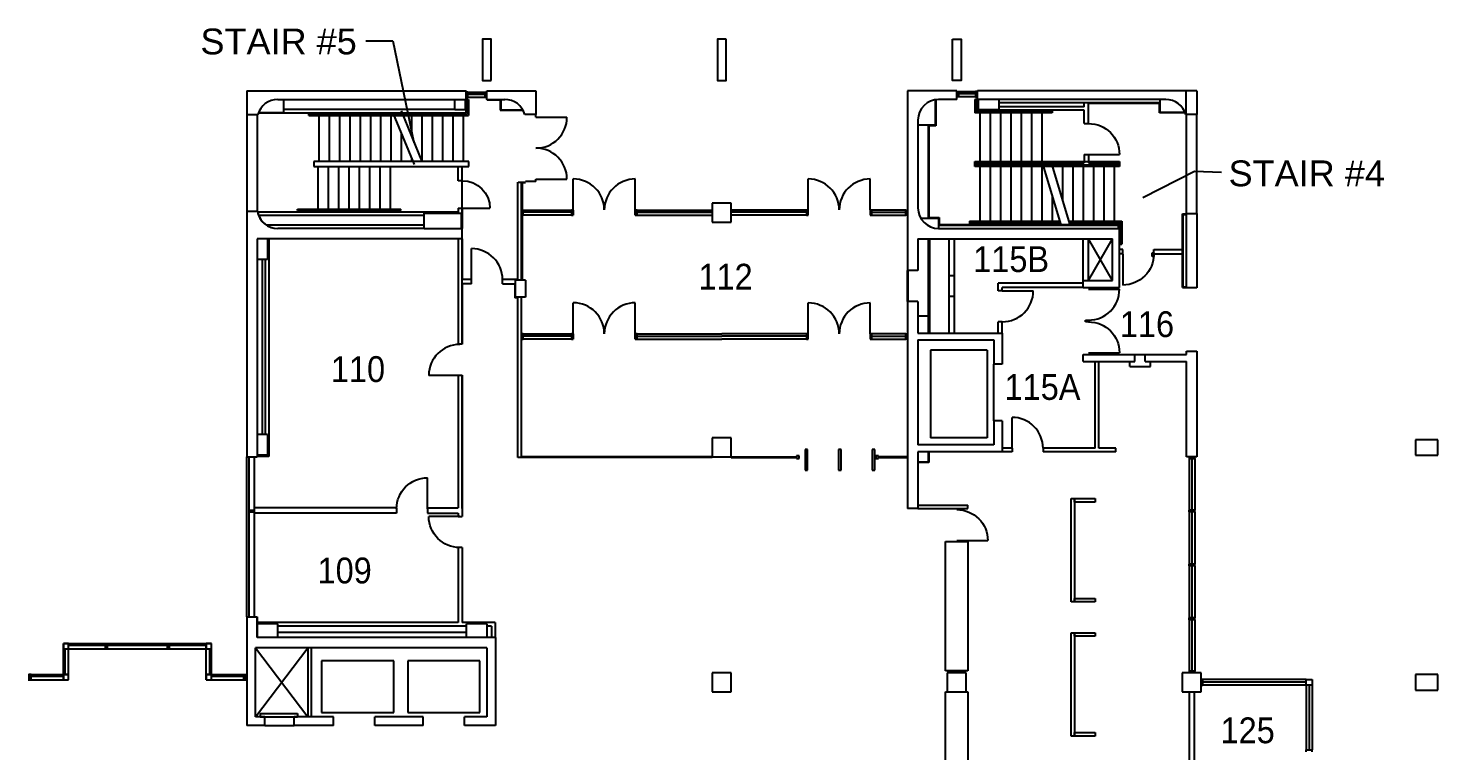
# Model space of a CAD drawing. Header units: inches. Extents: x 12 to 4361, y 16 to 3418.
# Drawn here: x 2710 to 4348, y 2572 to 3412 of the extents above; entities that cross this region are included whole.
import ezdxf
from ezdxf.enums import TextEntityAlignment as Align

# ---------------------------------------------------------------- set-up
doc = ezdxf.new("R2010")
doc.units = ezdxf.units.IN
doc.header["$MEASUREMENT"] = 0
for name, color, linetype in [('A-DOOR', 4, 'Continuous'), ('A-FLOOR-TEXT', 7, 'Continuous'), ('A-FLOR-FURN', 3, 'Continuous'), ('A-FLOR-HRAL', 4, 'Continuous'), ('A-FLOR-STRS', 4, 'Continuous'), ('A-GLAZ', 3, 'Continuous'), ('A-WALL', 5, 'Continuous'), ('A-WALL-JAMB', 6, 'Continuous'), ('M-EQPM-EVTR', 4, 'Continuous'), ('S-COLS', 6, 'Continuous')]:
    doc.layers.add(name, color=color, linetype=linetype)
doc.styles.get("Standard").update_dxf_attribs({"font": 'arial.ttf'})

# ---------------------------------------------------------------- blocks, each defined once
blk = doc.blocks.new('1')
at = {"layer": 'A-DOOR'}
blk.add_line((475.8, 2912.9), (475.8, 2948.9), dxfattribs=at)
blk.add_arc((475.8, 2912.9), 36, 0, 90, dxfattribs=at)
blk = doc.blocks.new('2')
at = {"layer": 'A-DOOR'}
for p, q in [((475.8, 3018.1), (475.8, 3054.1)), ((547.8, 3018.1), (547.8, 3054.1))]:
    blk.add_line(p, q, dxfattribs=at)
for centre, start, end in [((475.8, 3018.1), 0, 90), ((547.8, 3018.1), 90, 180)]:
    blk.add_arc(centre, 36, start, end, dxfattribs=at)

msp = doc.modelspace()

# ---------------------------------------------------------------- linework, layer by layer
for p, q in [((3970, 3119), (3942, 3167.5)), ((3942, 3119), (3970, 3167.5)), ((2974, 2692), (3035, 2612)), ((2974, 2612), (3035, 2692))]:
    msp.add_line(p, q)
at = {"layer": 'A-DOOR'}
for p, q in [((3225.2, 3120.1), (3225.2, 3156.1)), ((3842, 3107.1), (3878, 3107.1)), ((3832, 2956), (3832, 3022)), ((3853.3, 2924), (3853.3, 2960))]:
    msp.add_line(p, q, dxfattribs=at)
for centre, start, end in [((3225.2, 3120.1), 0, 90), ((3842, 3107.1), 270, 0), ((3853.3, 2924), 0, 90)]:
    msp.add_arc(centre, 36, start, end, dxfattribs=at)
at = {"layer": 'A-FLOOR-TEXT'}
for p, q in [((3102.5, 3397.6), (3133.7, 3397.6)), ((3133.7, 3397.6), (3158.2, 3279.6)), ((4065.2, 3245.6), (4005.4, 3215)), ((4096.8, 3244.5), (4065.2, 3245.6))]:
    msp.add_line(p, q, dxfattribs=at)
at = {"layer": 'A-FLOR-FURN'}
for p, q in [((3922, 2745.5), (3922, 2865.5)), ((3922, 2865.5), (3926, 2865.5)), ((3926, 2865.5), (3926, 2745.5)), ((3926, 2861.5), (3926, 2865.5)), ((3926, 2865.5), (3950, 2865.5)), ((3950, 2861.5), (3926, 2861.5)), ((3950, 2865.5), (3950, 2861.5)), ((3776, 2665.5), (3776, 2815.5)), ((3776, 2815.5), (3802, 2815.5)), ((3802, 2815.5), (3802, 2665.5)), ((3926, 2745.5), (3922, 2745.5)), ((3926, 2745.5), (3926, 2749.5)), ((3926, 2749.5), (3950, 2749.5)), ((3950, 2745.5), (3926, 2745.5)), ((3950, 2749.5), (3950, 2745.5)), ((3922, 2589.5), (3922, 2709.5)), ((3922, 2709.5), (3926, 2709.5)), ((3926, 2709.5), (3926, 2589.5)), ((3926, 2705.5), (3926, 2709.5)), ((3926, 2709.5), (3950, 2709.5)), ((3950, 2705.5), (3926, 2705.5)), ((3950, 2709.5), (3950, 2705.5)), ((3802, 2665.5), (3776, 2665.5)), ((3776, 2390.8), (3776, 2640.8)), ((3776, 2640.8), (3802, 2640.8)), ((3802, 2640.8), (3802, 2390.8)), ((3926, 2589.5), (3922, 2589.5)), ((3926, 2589.5), (3926, 2593.5)), ((3926, 2593.5), (3950, 2593.5)), ((3950, 2589.5), (3926, 2589.5)), ((3950, 2593.5), (3950, 2589.5))]:
    msp.add_line(p, q, dxfattribs=at)
at = {"layer": 'A-FLOR-HRAL'}
for p, q in [((3220, 3329.4), (3220, 3312.4)), ((3220, 3329.4), (3221.5, 3329.4)), ((3221.5, 3329.4), (3221.5, 3310.9)), ((3810, 3329.5), (3810, 3313.9)), ((3811.5, 3329.5), (3810, 3329.5)), ((3811.5, 3329.5), (3811.5, 3315.4)), ((3036, 3312.4), (3220, 3312.4)), ((3036, 3310.9), (3036, 3312.4)), ((3036, 3310.9), (3221.5, 3310.9)), ((3900, 3313.9), (3810, 3313.9)), ((3898.5, 3315.4), (3811.5, 3315.4)), ((3900, 3316), (3898.5, 3316)), ((3898.5, 3315.4), (3898.5, 3316)), ((3900, 3316), (3900, 3313.9)), ((3222, 3257.5), (3042, 3257.5)), ((3042, 3257.5), (3042, 3251.5)), ((3042, 3257.5), (3042, 3251.5)), ((3157.2, 3257.5), (3042, 3257.5)), ((3042, 3251.5), (3222, 3251.5)), ((3042, 3251.5), (3222, 3251.5)), ((3222, 3257.5), (3168, 3257.5)), ((3222, 3251.5), (3222, 3257.5)), ((3222, 3251.5), (3222, 3257.5)), ((3810, 3257.5), (3978, 3257.5)), ((3810, 3251.5), (3810, 3257.5)), ((3978, 3251.5), (3810, 3251.5)), ((3811.5, 3256), (3937, 3256)), ((3811.5, 3253), (3811.5, 3256)), ((3976.5, 3253), (3811.5, 3253)), ((3824, 3257.5), (3937, 3257.5)), ((3978, 3251.5), (3824, 3251.5)), ((3942, 3257.5), (3978, 3257.5)), ((3942, 3256), (3976.5, 3256)), ((3976.5, 3256), (3976.5, 3253)), ((3978, 3257.5), (3978, 3251.5)), ((3978, 3257.5), (3978, 3251.5)), ((3023, 3202), (3143, 3202)), ((3023, 3200.5), (3023, 3202)), ((3023, 3200.5), (3143, 3200.5)), ((3143, 3200.5), (3143, 3202)), ((3804, 3188), (3909.6, 3188)), ((3804, 3188), (3804, 3185)), ((3805.5, 3186.5), (3909.6, 3186.5)), ((3805.5, 3186.5), (3805.5, 3185)), ((3920.1, 3188), (3981, 3188)), ((3920.1, 3186.5), (3979.5, 3186.5)), ((3979.5, 3186.5), (3979.5, 3161.2)), ((3981, 3188), (3981, 3161.2)), ((3979.5, 3161.2), (3981, 3161.2))]:
    msp.add_line(p, q, dxfattribs=at)
at = {"layer": 'A-FLOR-STRS'}
for p, q in [((3048, 3257.5), (3048, 3313.9)), ((3048, 3257.5), (3048, 3312.5)), ((3060, 3257.5), (3060, 3313.9)), ((3060, 3257.5), (3060, 3312.5)), ((3072, 3257.5), (3072, 3313.9)), ((3072, 3257.5), (3072, 3312.5)), ((3084, 3257.5), (3084, 3313.9)), ((3084, 3257.5), (3084, 3312.5)), ((3096, 3257.5), (3096, 3313.9)), ((3096, 3257.5), (3096, 3312.5)), ((3108, 3257.5), (3108, 3313.9)), ((3108, 3257.5), (3108, 3312.5)), ((3120, 3257.5), (3120, 3313.9)), ((3120, 3257.5), (3120, 3312.5)), ((3132, 3257.5), (3132, 3313.9)), ((3132, 3257.5), (3132, 3312.5)), ((3158.8, 3253.7), (3134.5, 3312.6)), ((3168, 3257.5), (3143.8, 3316.4)), ((3156, 3286.6), (3156, 3313.9)), ((3156, 3286.6), (3156, 3312.5)), ((3168, 3257.5), (3168, 3313.9)), ((3168, 3257.5), (3168, 3312.5)), ((3180, 3257.5), (3180, 3313.9)), ((3180, 3257.5), (3180, 3312.5)), ((3192, 3257.5), (3192, 3313.9)), ((3192, 3257.5), (3192, 3312.5)), ((3204, 3257.5), (3204, 3313.9)), ((3204, 3257.5), (3204, 3312.5)), ((3216, 3257.5), (3216, 3313.9)), ((3216, 3257.5), (3216, 3312.5)), ((3816, 3316.9), (3816, 3257.5)), ((3828, 3316.9), (3828, 3257.5)), ((3828, 3316), (3828, 3257.5)), ((3840, 3316.9), (3840, 3257.5)), ((3840, 3315.5), (3840, 3257.5)), ((3852, 3316.9), (3852, 3257.5)), ((3852, 3316), (3852, 3310.3)), ((3864, 3316), (3864, 3270.5)), ((3864, 3316), (3864, 3257.5)), ((3876, 3316), (3876, 3257.5)), ((3876, 3316), (3876, 3257.5)), ((3888, 3316), (3888, 3257.5)), ((3888, 3316), (3888, 3257.5)), ((3144, 3257.5), (3144, 3289.5)), ((3144, 3257.5), (3144, 3289.5)), ((3156, 3257.5), (3156, 3260.4)), ((3156, 3257.5), (3156, 3260.4)), ((3852, 3275.6), (3852, 3257.5)), ((3047, 3199), (3047, 3251.5)), ((3047, 3199), (3047, 3251.5)), ((3059, 3199), (3059, 3251.5)), ((3059, 3199), (3059, 3251.5)), ((3071, 3199), (3071, 3251.5)), ((3071, 3199), (3071, 3251.5)), ((3083, 3199), (3083, 3251.5)), ((3083, 3199), (3083, 3251.5)), ((3095, 3199), (3095, 3251.5)), ((3095, 3199), (3095, 3251.5)), ((3107, 3199), (3107, 3251.5)), ((3107, 3199), (3107, 3251.5)), ((3119, 3199), (3119, 3251.5)), ((3119, 3199), (3119, 3251.5)), ((3131, 3199), (3131, 3251.5)), ((3131, 3199), (3131, 3251.5)), ((3816, 3251.5), (3816, 3185)), ((3828, 3251.5), (3828, 3185)), ((3828, 3251.5), (3828, 3185)), ((3840, 3251.5), (3840, 3185)), ((3840, 3251.5), (3840, 3185)), ((3852, 3251.5), (3852, 3185)), ((3852, 3251.5), (3852, 3185)), ((3864, 3251.5), (3864, 3185)), ((3864, 3251.5), (3864, 3185)), ((3876, 3251.5), (3876, 3185)), ((3876, 3251.5), (3876, 3185)), ((3888, 3251.5), (3888, 3185)), ((3888, 3251.5), (3888, 3185)), ((3910.1, 3185), (3888.2, 3257.5)), ((3920.5, 3185), (3898.7, 3257.5)), ((3912, 3251.5), (3912, 3213.2)), ((3912, 3251.5), (3912, 3213.2)), ((3924, 3251.5), (3924, 3185)), ((3924, 3251.5), (3924, 3185)), ((3936, 3251.5), (3936, 3185)), ((3936, 3251.5), (3936, 3185)), ((3948, 3251.5), (3948, 3185)), ((3948, 3251.5), (3948, 3185)), ((3960, 3251.5), (3960, 3185)), ((3960, 3251.5), (3960, 3185)), ((3972, 3251.5), (3972, 3185)), ((3972, 3251.5), (3972, 3185)), ((3900, 3218.4), (3900, 3183.5)), ((3900, 3218.4), (3900, 3185))]:
    msp.add_line(p, q, dxfattribs=at)
at = {"layer": 'A-GLAZ'}
for p, q in [((3221, 3337.9), (3241, 3337.9)), ((3241, 3335.3), (3221, 3335.3)), ((3241, 3331.9), (3221, 3331.9)), ((3790.9, 3338.7), (3810.9, 3338.7)), ((3810.9, 3336.1), (3790.9, 3336.1)), ((3810.9, 3332.7), (3790.9, 3332.7)), ((3285.4, 3201), (3341.5, 3201)), ((3341.5, 3198.4), (3285.4, 3198.4)), ((3341.5, 3195), (3285.4, 3195)), ((3417.5, 3201), (3505, 3201)), ((3417.5, 3198.4), (3505, 3198.4)), ((3417.5, 3195), (3505, 3195)), ((3614.5, 3201), (3527, 3201)), ((3614.5, 3198.4), (3527, 3198.4)), ((3614.5, 3195), (3527, 3195)), ((3730, 3200.9), (3690.5, 3200.9)), ((3690.5, 3198.4), (3730, 3198.4)), ((3690.5, 3195), (3730, 3195)), ((3285.4, 3057), (3341.5, 3057)), ((3341.5, 3054.4), (3285.4, 3054.4)), ((3341.5, 3051), (3285.4, 3051)), ((3417.5, 3057), (3516, 3057)), ((3417.5, 3054.4), (3516, 3054.4)), ((3417.5, 3051), (3516, 3051)), ((3614.5, 3057), (3516, 3057)), ((3614.5, 3054.4), (3516, 3054.4)), ((3614.5, 3051), (3516, 3051)), ((3730, 3056.9), (3690.5, 3056.9)), ((3690.5, 3054.4), (3730, 3054.4)), ((3690.5, 3051), (3730, 3051)), ((3615.8, 2922.6), (3612.8, 2922.6)), ((3612.8, 2922.6), (3612.8, 2898.6)), ((3615.8, 2898.6), (3615.8, 2922.6)), ((3654.8, 2922.6), (3651.8, 2922.6)), ((3651.8, 2922.6), (3651.8, 2898.6)), ((3654.8, 2898.6), (3654.8, 2922.6)), ((3693.8, 2922.6), (3690.8, 2922.6)), ((3690.8, 2922.6), (3690.8, 2898.6)), ((3693.8, 2898.6), (3693.8, 2922.6)), ((3505, 2914), (3283.4, 2914)), ((3283.4, 2913.3), (3283.4, 2914)), ((3505, 2913.3), (3283.4, 2913.3)), ((3505, 2913.3), (3505, 2914)), ((3527, 2914), (3603, 2914)), ((3527, 2913.3), (3527, 2914)), ((3527, 2913.3), (3603, 2913.3)), ((3606, 2915.1), (3603, 2915.1)), ((3603, 2915.1), (3603, 2912.1)), ((3603, 2912.1), (3606, 2912.1)), ((3606, 2912.1), (3606, 2915.1)), ((3698, 2915.1), (3695, 2915.1)), ((3695, 2915.1), (3695, 2912.1)), ((3695, 2912.1), (3698, 2912.1)), ((3698, 2912.1), (3698, 2915.1)), ((3732, 2914), (3698, 2914)), ((3698, 2913.3), (3732, 2913.3)), ((4059, 2912), (4059, 2852.3)), ((4059, 2912), (4059, 2852.3)), ((4062.4, 2912), (4062.4, 2852.3)), ((4062.4, 2912), (4062.4, 2852.3)), ((4065.8, 2912), (4065.8, 2852.3)), ((4065.8, 2912), (4065.8, 2852.3)), ((3612.8, 2898.6), (3615.8, 2898.6)), ((3651.8, 2898.6), (3654.8, 2898.6)), ((3690.8, 2898.6), (3693.8, 2898.6)), ((4059, 2850.3), (4059, 2789.5)), ((4059, 2850.3), (4059, 2789.5)), ((4062.4, 2850.3), (4062.4, 2789.5)), ((4062.4, 2850.3), (4062.4, 2789.5)), ((4065.8, 2850.3), (4065.8, 2789.5)), ((4065.8, 2850.3), (4065.8, 2789.5)), ((4059, 2787.5), (4059, 2726.8)), ((4059, 2787.5), (4059, 2726.8)), ((4062.4, 2787.5), (4062.4, 2726.8)), ((4062.4, 2787.5), (4062.4, 2726.8)), ((4065.8, 2787.5), (4065.8, 2726.8)), ((4065.8, 2787.5), (4065.8, 2726.8)), ((4059, 2724.8), (4059, 2665)), ((4059, 2724.8), (4059, 2665)), ((4062.4, 2724.8), (4062.4, 2665)), ((4062.4, 2724.8), (4062.4, 2665)), ((4065.8, 2724.8), (4065.8, 2665)), ((4065.8, 2724.8), (4065.8, 2665)), ((2751, 2655), (2751, 2697)), ((2751, 2697), (2923, 2697)), ((2751, 2691), (2923, 2691)), ((2753, 2661), (2753, 2691)), ((2757, 2655), (2757, 2697)), ((2757, 2695), (2799.8, 2695)), ((2802.3, 2695), (2871.8, 2695)), ((2874.3, 2695), (2917, 2695)), ((2917, 2655), (2917, 2697)), ((2921, 2661), (2921, 2691)), ((2923, 2655), (2923, 2697)), ((2710, 2661), (2757, 2661)), ((2710, 2655), (2757, 2655)), ((2713.5, 2659), (2751, 2659)), ((2917, 2661), (2964, 2661)), ((2917, 2661), (2964, 2661)), ((2917, 2655), (2964, 2655)), ((2917, 2655), (2964, 2655)), ((2923, 2659), (2960.5, 2659)), ((2923, 2659), (2960.5, 2659)), ((4195.2, 2655.4), (4075, 2655.4)), ((4195.2, 2655.4), (4075, 2655.4)), ((4195.2, 2652), (4075, 2652)), ((4195.2, 2652), (4075, 2652)), ((4195.2, 2648.6), (4075, 2648.6)), ((4195.2, 2648.6), (4075, 2648.6)), ((4195.2, 2648.6), (4195.2, 2573.4)), ((4195.2, 2648.6), (4195.2, 2573.4)), ((4198.5, 2648.6), (4198.5, 2573.4)), ((4198.5, 2648.6), (4198.5, 2573.4)), ((4201.9, 2648.6), (4201.9, 2573.4)), ((4201.9, 2648.6), (4201.9, 2573.4))]:
    msp.add_line(p, q, dxfattribs=at)
at = {"layer": 'A-WALL'}
for p, q in [((2964, 3339.5), (3219, 3339.5)), ((2964, 3339.5), (2964, 3312)), ((2964, 3339.5), (2964, 2914)), ((3000, 3329.5), (3219, 3329.5)), ((3000, 3329.5), (3219, 3329.5)), ((3218.5, 3329.5), (3218.5, 3313.9)), ((3219, 3329.5), (3219, 3339.5)), ((3243, 3329.5), (3243, 3339.5)), ((3243, 3339.5), (3300, 3339.5)), ((3243, 3329.5), (3243, 3339.5)), ((3243, 3339.5), (3300, 3339.5)), ((3243, 3329.5), (3264, 3329.5)), ((3243, 3329.5), (3264, 3329.5)), ((3243.5, 3328.9), (3243.5, 3329.5)), ((3243.5, 3328.9), (3258.5, 3328.9)), ((3258.5, 3328.9), (3258.5, 3316.9)), ((3259.1, 3329.5), (3259.1, 3317.5)), ((3300, 3339.5), (3300, 3312)), ((3300, 3339.5), (3300, 3312)), ((3789, 3339.5), (3732, 3339.5)), ((3732, 3339.5), (3732, 3130.8)), ((3764.7, 3329.5), (3764.7, 3298.9)), ((3789, 3329.5), (3768, 3329.5)), ((3789, 3329.5), (3768, 3329.5)), ((3789, 3329.5), (3789, 3339.5)), ((3813, 3329.5), (3813, 3339.5)), ((4068, 3339.5), (3813, 3339.5)), ((4032, 3329.5), (3813, 3329.5)), ((3813.5, 3329.5), (3813.5, 3316.9)), ((4025.1, 3325.5), (3838.2, 3325.5)), ((3937, 3320.9), (3937, 3325.5)), ((4055.1, 3339.5), (4055.1, 3312)), ((4068, 3339.5), (4068, 3312)), ((2964, 3312), (2976.9, 3312)), ((2964, 3312), (2964, 3197)), ((2976, 3312), (2976, 3199.3)), ((2977.8, 3313.9), (3218.5, 3313.9)), ((3006.9, 3318.1), (3205.9, 3318.1)), ((3258.5, 3316.9), (3285.2, 3316.9)), ((3259.1, 3317.5), (3284.8, 3317.5)), ((3300, 3312), (3287.1, 3312)), ((3300, 3312), (3287.1, 3312)), ((3300, 3308.9), (3300, 3312)), ((3937, 3316.9), (3813.5, 3316.9)), ((3937, 3320.9), (3838.2, 3320.9)), ((3937, 3301.5), (3937, 3316.9)), ((3942, 3301.5), (3942, 3324.9)), ((4024.5, 3324.9), (3942, 3324.9)), ((4024.5, 3313.9), (4024.5, 3324.9)), ((4054.5, 3313.9), (4024.5, 3313.9)), ((4068, 3312), (4055.1, 3312)), ((4056, 3197), (4056, 3312)), ((4068, 3197), (4068, 3312)), ((3744, 3305.5), (3744, 3203.5)), ((3744, 3305.5), (3744, 3203.5)), ((3756, 3299.5), (3756, 3191.5)), ((3756.7, 3298.9), (3756.7, 3192.1)), ((3764.7, 3298.9), (3756.7, 3298.9)), ((3937, 3301.5), (3942, 3301.5)), ((3937, 3265.5), (3937, 3256)), ((3937, 3265.5), (3942, 3265.5)), ((3942, 3265.5), (3942, 3256)), ((3209.5, 3235), (3209.5, 3251.5)), ((3214.5, 3235), (3214.5, 3251.5)), ((3214.5, 3235), (3209.5, 3235)), ((3213.8, 3234), (3213.8, 3045.1)), ((3279.2, 3120.1), (3279.2, 3233.5)), ((3279.4, 3233.5), (3288, 3233.5)), ((3283.4, 3119.5), (3283.4, 3233.5)), ((3284, 3232.9), (3284, 3119.5)), ((3284, 3232.9), (3288, 3232.9)), ((3300, 3234), (3288, 3234)), ((3300, 3234), (3300, 3236.9)), ((2976.4, 3199.3), (2964, 3199.3)), ((2964, 3197), (2964, 2914)), ((2976.5, 3199), (3209.5, 3199)), ((2977.6, 3195), (3170, 3195)), ((3209.5, 3203), (3214.5, 3203)), ((3209.5, 3203), (3209.5, 3197.5)), ((3214.5, 3203), (3214.5, 3199)), ((3214.5, 3199), (3214.5, 3179.5)), ((4051.4, 3111), (4051.4, 3196.5)), ((4051.4, 3196.5), (4056, 3196.5)), ((4052, 3195.9), (4056, 3195.9)), ((4052, 3112.5), (4052, 3195.9)), ((4056, 3110.5), (4056, 3197)), ((4056, 3197), (4068, 3197)), ((4056, 3110.5), (4056, 3197)), ((4068, 3197), (4068, 3110.5)), ((3170, 3183.5), (2986.8, 3183.5)), ((3170, 3179.5), (3000, 3179.5)), ((3170, 3179.5), (3000, 3179.5)), ((3214.5, 3167.5), (3214.5, 3179.5)), ((3756.7, 3192.1), (3768.7, 3192.1)), ((3768, 3183.5), (3976.5, 3183.5)), ((3768, 3179.5), (3978, 3179.5)), ((3768.7, 3192.1), (3768.7, 3184.1)), ((3768.7, 3184.1), (3978, 3184.1)), ((3976.5, 3183.5), (3976.5, 3179.5)), ((3978, 3185), (3978, 3179.5)), ((3978, 3111), (3978, 3179.5)), ((3214.5, 3167.5), (2976, 3167.5)), ((2976, 3167.5), (2976, 2914)), ((2976, 3167.5), (2976, 2914)), ((2989.5, 3167.5), (2989.5, 2998.9)), ((3209.5, 3167.5), (3209.5, 3045.1)), ((3214.5, 3167.5), (3214.5, 3120.1)), ((3744, 3167.5), (3744, 3130.8)), ((3744, 3167.5), (3970, 3167.5)), ((3744, 3167.5), (3744, 3130.8)), ((3756, 3167.5), (3756, 3058)), ((3757.5, 3167.5), (3757.5, 3058)), ((3780, 3167.5), (3780, 3124.8)), ((3786, 3167.5), (3786, 3124.8)), ((3936, 3119), (3936, 3167.5)), ((3942, 3119), (3942, 3167.5)), ((3970, 3119), (3970, 3167.5)), ((3982, 3154.9), (3978, 3154.9)), ((3982, 3149.9), (3978, 3149.9)), ((3982, 3149.9), (3982, 3154.9)), ((4018, 3154.9), (4051.4, 3154.9)), ((4018, 3149.9), (4018, 3154.9)), ((4018, 3149.9), (4051.4, 3149.9)), ((2982, 3143.5), (2982, 2939.1)), ((2985.3, 3143.5), (2985.3, 2998.9)), ((3732, 3094.8), (3732, 3130.8)), ((3744, 3130.8), (3732, 3130.8)), ((3732.7, 3094.8), (3732.7, 3130.8)), ((3225.2, 3120.1), (3214.5, 3120.1)), ((3225.2, 3115.1), (3214.5, 3115.1)), ((3214.5, 3115.1), (3214.5, 3045.1)), ((3225.2, 3115.1), (3225.2, 3120.1)), ((3261.2, 3115.1), (3261.2, 3120.1)), ((3279.2, 3120.1), (3261.2, 3120.1)), ((3261.2, 3115.1), (3275.4, 3115.1)), ((3275.4, 3115.1), (3275.4, 3098.9)), ((3780, 3124.8), (3780, 3100.8)), ((3780, 3124.8), (3786, 3124.8)), ((3786, 3124.8), (3786, 3100.8)), ((3936, 3115.9), (3837.2, 3115.9)), ((3837.2, 3107), (3837.2, 3115.9)), ((3936, 3119), (3970, 3119)), ((3936, 3111), (3936, 3119)), ((3279.2, 3098.9), (3275.4, 3098.9)), ((3279.2, 2913.4), (3279.2, 3098.9)), ((3283.4, 2913.4), (3283.4, 3099.5)), ((3780, 3100.8), (3780, 3086)), ((3780, 3100.8), (3786, 3100.8)), ((3786, 3100.8), (3786, 3086)), ((3842, 3107), (3837.2, 3107)), ((3936, 3111), (3842, 3111)), ((3842, 3107), (3842, 3111)), ((3936, 3111), (3978, 3111)), ((4051.4, 3111), (4056, 3111)), ((4052, 3111.6), (4056, 3111.6)), ((4068, 3110.5), (4056, 3110.5)), ((3744, 3094.8), (3732, 3094.8)), ((3732, 3094.8), (3732, 2854)), ((3744, 3094.8), (3744, 3058)), ((3744, 3094.8), (3744, 3058)), ((3780, 3086), (3780, 3058)), ((3786, 3086), (3786, 3058)), ((3744, 3078), (3756, 3078)), ((3837.2, 3058), (3837.2, 3071)), ((3842, 3071), (3837.2, 3071)), ((3842, 3058), (3842, 3071)), ((3744, 3058), (3842, 3058)), ((3744, 3058), (3842, 3058)), ((3744, 3050), (3744, 2928)), ((3744, 3050), (3832, 3050)), ((3832, 3050), (3832, 3022)), ((3842, 3058), (3842, 3022)), ((3214.5, 3045.1), (3209.5, 3045.1)), ((3936, 3025), (3936, 3033)), ((3936, 3033), (3996, 3033)), ((3996, 3025), (3996, 3033)), ((3996, 3033), (4008, 3033)), ((4008, 3025), (4008, 3033)), ((4008, 3033), (4056, 3033)), ((4056, 3033), (4056, 3037.1)), ((4056, 3037.1), (4068, 3037.1)), ((4068, 3037.1), (4068, 2914)), ((3842, 3022), (3832, 3022)), ((3936, 3025), (3996, 3025)), ((3950, 2924), (3950, 3025)), ((3954, 2924), (3954, 3025)), ((3990, 3019), (3990, 3025)), ((3990, 3019), (4014, 3019)), ((4008, 3025), (4056, 3025)), ((4014, 3019), (4014, 3025)), ((4044, 3025), (4056, 3025)), ((4056, 2914), (4056, 3025)), ((4056, 2914), (4056, 3025)), ((2985.3, 2998.9), (2985.3, 2939.1)), ((2989.5, 2998.9), (2989.5, 2914.5)), ((3209.5, 3008.9), (3209.5, 3004.9)), ((3209.5, 3008.9), (3214.5, 3008.9)), ((3209.5, 3004.9), (3209.5, 2854.7)), ((3213.8, 3008.9), (3213.8, 2854)), ((3214.5, 3008.9), (3214.5, 2844.7)), ((3842, 2956), (3832, 2956)), ((3832, 2956), (3832, 2928)), ((3842, 2956), (3842, 2920)), ((3832, 2928), (3744, 2928)), ((3744, 2920), (3744, 2854)), ((3842, 2920), (3744, 2920)), ((3756.7, 2920), (3756.7, 2907.4)), ((3853.3, 2924), (3842, 2924)), ((3853.3, 2920), (3842, 2920)), ((3853.3, 2924), (3853.3, 2920)), ((3889.3, 2924), (3889.3, 2920)), ((3950, 2924), (3889.3, 2924)), ((3974, 2920), (3889.3, 2920)), ((3974, 2924), (3954, 2924)), ((3974, 2920), (3974, 2924)), ((2964, 2914), (2976, 2914)), ((2964, 2728), (2964, 2914)), ((2964, 2913), (2964, 2914)), ((2967, 2728), (2967, 2914)), ((2973, 2728), (2973, 2914)), ((2989.5, 2914.5), (2976, 2914.5)), ((3283.4, 2913.4), (3279.2, 2913.4)), ((3756.7, 2907.4), (3744, 2907.4)), ((4068, 2914), (4056, 2914)), ((2967, 2852.3), (2973, 2852.3)), ((2967, 2850.3), (2973, 2850.3)), ((3138, 2854.7), (2973, 2854.7)), ((3138, 2854.7), (3138, 2848.7)), ((3174, 2854.7), (3174, 2848.7)), ((3174, 2854.7), (3209.5, 2854.7)), ((3744, 2854), (3732, 2854)), ((3744, 2858), (3802, 2858)), ((3744, 2854), (3802, 2854)), ((3802, 2854), (3802, 2858)), ((3138, 2848.7), (2973, 2848.7)), ((3174, 2848.7), (3209.5, 2848.7)), ((3209.5, 2848.7), (3209.5, 2844.7)), ((3209.5, 2844.7), (3214.5, 2844.7)), ((3214.5, 2808.7), (3209.5, 2808.7)), ((3209.5, 2808.7), (3209.5, 2721.5)), ((3214.5, 2808.7), (3214.5, 2721.5)), ((2964, 2728), (2964, 2602)), ((2964, 2728), (2976, 2728)), ((2976, 2728), (2976, 2704)), ((2976, 2728), (2976, 2704)), ((2976, 2704), (2976, 2728)), ((3209.5, 2721.5), (2976, 2721.5)), ((3252.5, 2721.5), (3214.5, 2721.5)), ((3252.5, 2721.5), (3252.5, 2704)), ((3253, 2704), (2976, 2704)), ((3253, 2704), (2976, 2704)), ((3004, 2704), (2976, 2704)), ((3219, 2717.3), (3000, 2717.3)), ((3219, 2717.3), (3000, 2717.3)), ((3219, 2710), (3000, 2710)), ((3248.3, 2717.3), (3243, 2717.3)), ((3248.3, 2717.3), (3248.3, 2704)), ((3253, 2704), (3253, 2602)), ((3243, 2692), (2974, 2692)), ((2974, 2612), (2974, 2692)), ((3035, 2692), (3035, 2612)), ((3035, 2692), (3035, 2612)), ((3039, 2692), (3039, 2612)), ((3039, 2692), (3039, 2612)), ((3243, 2692), (3243, 2612)), ((4059, 2641), (4059, 2560.5)), ((4065, 2641), (4065, 2560.5)), ((2985, 2612), (2974, 2612)), ((2979.5, 2615.8), (3023.1, 2615.8)), ((2979.5, 2615.8), (2979.5, 2612)), ((2979.5, 2612), (3023.1, 2612)), ((2985, 2602), (2985, 2612)), ((2985, 2612), (3019, 2612)), ((3019, 2602), (3019, 2612)), ((3065, 2612), (3019, 2612)), ((3023.1, 2615.8), (3023.1, 2612)), ((3065, 2602), (3065, 2612)), ((3113, 2602), (3113, 2612)), ((3169, 2612), (3113, 2612)), ((3169, 2602), (3169, 2612)), ((3217, 2602), (3217, 2612)), ((3243, 2612), (3217, 2612)), ((2985, 2602), (2964, 2602)), ((2985, 2602), (3019, 2602)), ((3065, 2602), (3019, 2602)), ((3169, 2602), (3113, 2602)), ((3253, 2602), (3217, 2602))]:
    msp.add_line(p, q, dxfattribs=at)
for centre, start, end in [((3000, 3305.5), 90, 164.2861), ((3000, 3305.5), 90, 164.2861), ((3264, 3305.5), 15.7139, 90), ((3264, 3305.5), 15.7139, 90), ((3768, 3305.5), 90, 180), ((3768, 3305.5), 90, 180), ((4032, 3305.5), 15.7139, 90), ((4032, 3305.5), 15.7139, 90), ((3000, 3203.5), 190.0315, 270), ((3000, 3203.5), 195.7139, 270), ((3768, 3203.5), 180, 270)]:
    msp.add_arc(centre, 24, start, end, dxfattribs=at)
at = {"layer": 'A-WALL-JAMB'}
for p, q in [((3221, 3337.9), (3219, 3337.9)), ((3219, 3331.9), (3221, 3331.9)), ((3221, 3331.9), (3221, 3337.9)), ((3241, 3331.9), (3241, 3337.9)), ((3241, 3337.9), (3243, 3337.9)), ((3243, 3331.9), (3241, 3331.9)), ((3789, 3338.7), (3790.9, 3338.7)), ((3790.9, 3332.7), (3789, 3332.7)), ((3790.9, 3338.7), (3790.9, 3332.7)), ((3813, 3338.7), (3810.9, 3338.7)), ((3810.9, 3338.7), (3810.9, 3332.7)), ((3810.9, 3332.7), (3813, 3332.7)), ((3285.4, 3201), (3284, 3201)), ((3284, 3195), (3285.4, 3195)), ((3285.4, 3195), (3285.4, 3201)), ((3343.5, 3201), (3341.5, 3201)), ((3341.5, 3201), (3341.5, 3195)), ((3341.5, 3195), (3343.5, 3195)), ((3343.5, 3201), (3343.5, 3195)), ((3415.5, 3195), (3415.5, 3201)), ((3417.5, 3201), (3415.5, 3201)), ((3415.5, 3195), (3417.5, 3195)), ((3417.5, 3195), (3417.5, 3201)), ((3616.5, 3201), (3614.5, 3201)), ((3614.5, 3201), (3614.5, 3195)), ((3614.5, 3195), (3616.5, 3195)), ((3616.5, 3195), (3616.5, 3201)), ((3688.5, 3201), (3688.5, 3195)), ((3690.5, 3200.9), (3688.5, 3200.9)), ((3688.5, 3195), (3690.5, 3195)), ((3690.5, 3195), (3690.5, 3200.9)), ((3730, 3195), (3730, 3200.9)), ((3730, 3200.9), (3732, 3200.9)), ((3732, 3195), (3730, 3195)), ((4016, 3147.1), (4016, 3151.1)), ((4016, 3151.1), (4018, 3151.1)), ((4018, 3147.1), (4016, 3147.1)), ((4018, 3151.1), (4018, 3147.1)), ((3938.5, 3071.1), (3938.5, 3073.1)), ((3938.5, 3073.1), (3942.5, 3073.1)), ((3942.5, 3071.1), (3938.5, 3071.1)), ((3942.5, 3073.1), (3942.5, 3071.1)), ((3285.4, 3057), (3283.4, 3057)), ((3283.4, 3051), (3285.4, 3051)), ((3285.4, 3051), (3285.4, 3057)), ((3343.5, 3057), (3341.5, 3057)), ((3341.5, 3057), (3341.5, 3051)), ((3341.5, 3051), (3343.5, 3051)), ((3343.5, 3057), (3343.5, 3051)), ((3415.5, 3051), (3415.5, 3057)), ((3417.5, 3057), (3415.5, 3057)), ((3415.5, 3051), (3417.5, 3051)), ((3417.5, 3051), (3417.5, 3057)), ((3616.5, 3057), (3614.5, 3057)), ((3614.5, 3057), (3614.5, 3051)), ((3614.5, 3051), (3616.5, 3051)), ((3616.5, 3051), (3616.5, 3057)), ((3688.5, 3057), (3688.5, 3051)), ((3690.5, 3056.9), (3688.5, 3056.9)), ((3688.5, 3051), (3690.5, 3051)), ((3690.5, 3051), (3690.5, 3056.9)), ((3730, 3051), (3730, 3056.9)), ((3730, 3056.9), (3732, 3056.9)), ((3732, 3051), (3730, 3051)), ((4059, 2914), (4059, 2912)), ((4059, 2912), (4065.8, 2912)), ((4065.8, 2912), (4065.8, 2914)), ((4065.8, 2852.3), (4059, 2852.3)), ((4059, 2850.3), (4059, 2852.3)), ((4065.8, 2850.3), (4059, 2850.3)), ((4065.8, 2850.3), (4065.8, 2852.3)), ((4065.8, 2789.5), (4059, 2789.5)), ((4059, 2787.5), (4059, 2789.5)), ((4065.8, 2787.5), (4059, 2787.5)), ((4065.8, 2787.5), (4065.8, 2789.5)), ((4065.8, 2726.8), (4059, 2726.8)), ((4059, 2724.8), (4059, 2726.8)), ((4065.8, 2724.8), (4059, 2724.8)), ((4065.8, 2724.8), (4065.8, 2726.8)), ((2757, 2697), (2751, 2697)), ((2751, 2697), (2751, 2691)), ((2751, 2691), (2757, 2691)), ((2757, 2691), (2757, 2697)), ((2799.8, 2691), (2799.8, 2697)), ((2799.8, 2697), (2802.3, 2697)), ((2799.8, 2691), (2802.3, 2691)), ((2802.3, 2691), (2802.3, 2697)), ((2871.8, 2691), (2871.8, 2697)), ((2871.8, 2697), (2874.3, 2697)), ((2871.8, 2691), (2874.3, 2691)), ((2874.3, 2691), (2874.3, 2697)), ((2923, 2697), (2917, 2697)), ((2917, 2697), (2917, 2691)), ((2917, 2691), (2923, 2691)), ((2923, 2691), (2923, 2697)), ((2713.5, 2661), (2711, 2661)), ((2711, 2655), (2711, 2661)), ((2713.5, 2655), (2711, 2655)), ((2713.5, 2655), (2713.5, 2661)), ((2751, 2661), (2751, 2655)), ((2757, 2661), (2751, 2661)), ((2751, 2655), (2757, 2655)), ((2757, 2655), (2757, 2661)), ((2923, 2661), (2917, 2661)), ((2917, 2661), (2917, 2655)), ((2917, 2655), (2923, 2655)), ((2923, 2655), (2923, 2661)), ((2960.5, 2661), (2963, 2661)), ((2960.5, 2655), (2960.5, 2661)), ((2960.5, 2655), (2960.5, 2661)), ((2960.5, 2661), (2963, 2661)), ((2960.5, 2655), (2963, 2655)), ((2960.5, 2655), (2963, 2655)), ((2963, 2655), (2963, 2661)), ((2963, 2655), (2963, 2661)), ((4065.8, 2665), (4059, 2665)), ((4059, 2665), (4059, 2663)), ((4065.8, 2663), (4065.8, 2665)), ((4075, 2655.4), (4073, 2655.4)), ((4075, 2648.6), (4075, 2655.4)), ((4195.2, 2648.6), (4195.2, 2655.4)), ((4195.2, 2655.4), (4201.9, 2655.4)), ((4201.9, 2655.4), (4201.9, 2648.6)), ((4073, 2648.6), (4075, 2648.6)), ((4201.9, 2648.6), (4195.2, 2648.6)), ((4195.2, 2573.4), (4201.9, 2573.4)), ((4195.2, 2573.4), (4201.9, 2573.4)), ((4195.2, 2571.4), (4195.2, 2573.4)), ((4201.9, 2571.4), (4201.9, 2573.4))]:
    msp.add_line(p, q, dxfattribs=at)
at = {"layer": 'M-EQPM-EVTR'}
for p, q in [((3758.5, 3038), (3758.5, 2936)), ((3824.5, 3038), (3758.5, 3038)), ((3824.5, 3038), (3758.5, 3038)), ((3758.5, 3038), (3758.5, 2936)), ((3824.5, 3038), (3824.5, 2936)), ((3824.5, 3038), (3824.5, 2936)), ((3824.5, 2936), (3758.5, 2936)), ((3824.5, 2936), (3758.5, 2936)), ((3135, 2677), (3051, 2677)), ((3051, 2677), (3051, 2617)), ((3051, 2677), (3051, 2617)), ((3135, 2677), (3051, 2677)), ((3135, 2617), (3135, 2677)), ((3135, 2617), (3135, 2677)), ((3151, 2677), (3151, 2617)), ((3235, 2677), (3151, 2677)), ((3235, 2677), (3151, 2677)), ((3151, 2677), (3151, 2617)), ((3235, 2617), (3235, 2677)), ((3235, 2617), (3235, 2677)), ((3051, 2617), (3135, 2617)), ((3051, 2617), (3135, 2617)), ((3151, 2617), (3235, 2617)), ((3151, 2617), (3235, 2617))]:
    msp.add_line(p, q, dxfattribs=at)
at = {"layer": 'S-COLS'}
for p, q in [((3006.9, 3329.5), (3006.9, 3314.5)), ((3205.9, 3317.5), (3205.9, 3329.5)), ((3205.9, 3329.5), (3217.9, 3329.5)), ((3217.9, 3329.5), (3217.9, 3317.5)), ((3764, 3329.2), (3764, 3299.5)), ((3814.2, 3317.5), (3814.2, 3329.5)), ((3838.2, 3317.5), (3838.2, 3329.5)), ((4025.1, 3329.5), (4025.1, 3314.5)), ((2977.8, 3314.5), (3006.9, 3314.5)), ((3217.9, 3317.5), (3205.9, 3317.5)), ((3838.2, 3317.5), (3814.2, 3317.5)), ((4054.3, 3314.5), (4025.1, 3314.5)), ((3764, 3299.5), (3744, 3299.5)), ((3170, 3179.5), (3170, 3197.5)), ((3170, 3197.5), (3213, 3197.5)), ((3213, 3197.5), (3213, 3179.5)), ((3505, 3209), (3505, 3187)), ((3527, 3209), (3505, 3209)), ((3527, 3187), (3527, 3209)), ((3170, 3179.5), (3213, 3179.5)), ((3505, 3187), (3527, 3187)), ((3747.3, 3191.5), (3768, 3191.5)), ((3768, 3191.5), (3768, 3179.5)), ((2988, 3167.5), (2988, 3143.5)), ((2988, 3143.5), (2976, 3143.5)), ((3288, 3119.5), (3276, 3119.5)), ((3276, 3119.5), (3276, 3099.5)), ((3288, 3119.5), (3288, 3099.5)), ((3288, 3099.5), (3276, 3099.5)), ((2988, 2940), (2976, 2940)), ((2988, 2940), (2988, 2916)), ((3505, 2936), (3505, 2914)), ((3527, 2936), (3505, 2936)), ((3505, 2936), (3505, 2914)), ((3527, 2936), (3505, 2936)), ((3527, 2914), (3527, 2936)), ((3527, 2914), (3527, 2936)), ((4322, 2934), (4322, 2916)), ((4348, 2934), (4322, 2934)), ((4348, 2916), (4348, 2934)), ((2988, 2916), (2976, 2916)), ((3756, 2920), (3756, 2908)), ((4322, 2916), (4348, 2916)), ((3505, 2914), (3527, 2914)), ((3505, 2914), (3527, 2914)), ((3756, 2908), (3744, 2908)), ((3000, 2720), (2976, 2720)), ((3000, 2704), (3000, 2720)), ((3219, 2720), (3219, 2704)), ((3243, 2720), (3219.2, 2720)), ((3243, 2720), (3243, 2704)), ((3505, 2663), (3505, 2641)), ((3527, 2663), (3505, 2663)), ((3527, 2641), (3527, 2663)), ((3778, 2663), (3778, 2641)), ((3800, 2663), (3778, 2663)), ((3800, 2641), (3800, 2663)), ((4051, 2663), (4051, 2641)), ((4073, 2663), (4051, 2663)), ((4051, 2663), (4051, 2641)), ((4073, 2663), (4051, 2663)), ((4073, 2641), (4073, 2663)), ((4073, 2641), (4073, 2663)), ((4322, 2661), (4322, 2643)), ((4348, 2661), (4322, 2661)), ((4348, 2643), (4348, 2661)), ((3505, 2641), (3527, 2641)), ((3778, 2641), (3800, 2641)), ((4051, 2641), (4073, 2641)), ((4051, 2641), (4073, 2641)), ((4322, 2643), (4348, 2643))]:
    msp.add_line(p, q, dxfattribs=at)
for points in [[(3248, 3351.5), (3248, 3399.5), (3238, 3399.5), (3238, 3351.5)], [(3521, 3399.5), (3511, 3399.5), (3511, 3351.5), (3521, 3351.5)], [(3784, 3399.5), (3794, 3399.5), (3794, 3351.5), (3784, 3351.5)]]:
    msp.add_lwpolyline(points, close=True, dxfattribs=at)

# ---------------------------------------------------------------- block references
at = {"layer": 'A-DOOR'}
for name, p, rotation in [('2', (282, 3784.7), 270), ('1', (6124.4, 2533), 90)]:
    msp.add_blockref(name, p, dxfattribs=dict(at, rotation=rotation))
at = {"layer": 'A-DOOR', "xscale": -1}
for p, rotation in [((1029.2, 2789.7), 270), ((3506.2, 6062.7), 180), ((876.2, 2340.9), 270), ((6124.4, 3320.5), 90)]:
    msp.add_blockref('1', p, dxfattribs=dict(at, rotation=rotation))
at = {"layer": 'A-DOOR', "xscale": -0.8888888888880047, "yscale": 0.8888888888880047, "zscale": 0.8888888888880032, "rotation": 270}
msp.add_blockref('1', (625.3, 2780.1), dxfattribs=at)
at = {"layer": 'A-DOOR'}
for p in [(2867.7, 183), (3140.7, 183), (2867.7, 39), (3140.7, 38.9)]:
    msp.add_blockref('2', p, dxfattribs=at)
at = {"layer": 'A-DOOR', "xscale": -1}
msp.add_blockref('1', (3649.9, -59.2), dxfattribs=at)
at = {"layer": 'A-WALL-JAMB', "rotation": 270}
msp.add_blockref('1', (1029.2, 3584.8), dxfattribs=at)
at = {"layer": 'A-WALL-JAMB', "xscale": -1, "rotation": 270}
msp.add_blockref('1', (1029.2, 2559.2), dxfattribs=at)

# ---------------------------------------------------------------- texts
at = {"layer": 'A-FLOOR-TEXT'}
for s, p in [('STAIR #5', (2910.2, 3381.9)), ('STAIR #4', (4104.9, 3228.6))]:
    msp.add_text(s, height=30, dxfattribs=at).set_placement(p)
at = {"layer": 'A-FLOOR-TEXT', "width": 0.9}
for s, p in [('115B', (3852.3, 3143.7)), ('112', (3520.4, 3123.7)), ('116', (4010.1, 3068.3)), ('110', (3093.3, 3016.1)), ('115A', (3888.7, 2995.1)), ('109', (3077.8, 2782)), ('125', (4127.1, 2596.2))]:
    msp.add_text(s, height=30, dxfattribs=at).set_placement(p, align=Align.MIDDLE)

doc.saveas('drawing.dxf')
